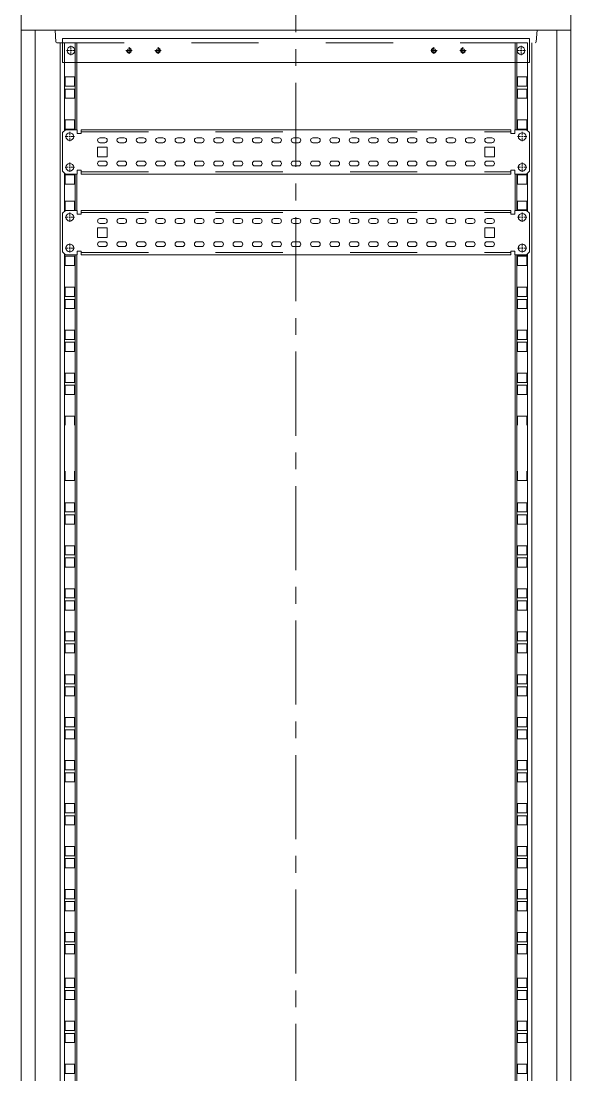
# Model space of a CAD drawing. Extents: x 48642 to 53239, y 28011 to 31798.
# Drawn here: x 52575 to 53230, y 29267 to 30521 of the extents above; entities that cross this region are included whole.
import ezdxf

# ---------------------------------------------------------------- set-up
doc = ezdxf.new("R2010")
doc.units = 0
doc.header["$LTSCALE"] = 80
for name, pattern in [('A-CENTR01', [2, 1.25, -0.25, 0.25, -0.25]), ('CENTER', [2, 1.25, -0.25, 0.25, -0.25]), ('HIDDEN', [2, 1, -1])]:
    doc.linetypes.add(name, pattern=pattern)
doc.layers.add('TN-CNTL', color=1, linetype='A-CENTR01')
doc.layers.add('TN-STEL', color=3, linetype='CONTINUOUS')

msp = doc.modelspace()

# ---------------------------------------------------------------- linework, layer by layer
at = {"layer": 'TN-CNTL', "linetype": 'CENTER', "lineweight": 13}
for p, q in [((52902.5, 28268.1), (52902.5, 30578.1)), ((52632.9, 30486.4), (52629.3, 30486.4)), ((52635.7, 30486.4), (52633.9, 30486.4)), ((52634.8, 30488.2), (52634.8, 30491.9)), ((52634.8, 30485.4), (52634.8, 30487.3)), ((52634.8, 30484.5), (52634.8, 30480.8)), ((52636.6, 30486.4), (52640.3, 30486.4)), ((52700.1, 30486.4), (52707.7, 30486.4)), ((52703.9, 30490.2), (52703.9, 30482.5)), ((52734.6, 30486.4), (52742.3, 30486.4)), ((52738.4, 30490.2), (52738.4, 30482.5)), ((53070.5, 30486.4), (53062.8, 30486.4)), ((53066.6, 30490.2), (53066.6, 30482.5)), ((53105, 30486.4), (53097.4, 30486.4)), ((53101.2, 30490.2), (53101.2, 30482.5)), ((53168.5, 30486.4), (53164.8, 30486.4)), ((53169.4, 30486.4), (53171.2, 30486.4)), ((53170.3, 30488.2), (53170.3, 30491.9)), ((53170.3, 30485.4), (53170.3, 30487.3)), ((53170.3, 30484.5), (53170.3, 30480.8)), ((53172.1, 30486.4), (53175.8, 30486.4)), ((52631.6, 30384), (52627.9, 30384)), ((52634.3, 30384), (52632.5, 30384)), ((52633.4, 30385.9), (52633.4, 30389.6)), ((52633.4, 30383.1), (52633.4, 30385)), ((52635.2, 30384), (52638.9, 30384)), ((53169.8, 30384), (53166.1, 30384)), ((53170.8, 30384), (53172.6, 30384)), ((53171.7, 30385.9), (53171.7, 30389.6)), ((53171.7, 30383.1), (53171.7, 30385)), ((53173.5, 30384), (53177.2, 30384)), ((52633.4, 30382.2), (52633.4, 30378.5)), ((53171.7, 30382.2), (53171.7, 30378.5)), ((52631.6, 30347.5), (52627.9, 30347.5)), ((52634.3, 30347.5), (52632.5, 30347.5)), ((52633.4, 30349.3), (52633.4, 30353)), ((52633.4, 30346.5), (52633.4, 30348.4)), ((52635.2, 30347.5), (52638.9, 30347.5)), ((53169.8, 30347.5), (53166.1, 30347.5)), ((53170.8, 30347.5), (53172.6, 30347.5)), ((53171.7, 30349.3), (53171.7, 30353)), ((53171.7, 30346.5), (53171.7, 30348.4)), ((53173.5, 30347.5), (53177.2, 30347.5)), ((52633.4, 30345.6), (52633.4, 30341.9)), ((53171.7, 30345.6), (53171.7, 30341.9)), ((52631.6, 30288), (52627.9, 30288)), ((52634.3, 30288), (52632.5, 30288)), ((52633.4, 30289.8), (52633.4, 30293.5)), ((52633.4, 30287.1), (52633.4, 30288.9)), ((52633.4, 30286.1), (52633.4, 30282.4)), ((52635.2, 30288), (52638.9, 30288)), ((53169.8, 30288), (53166.1, 30288)), ((53170.8, 30288), (53172.6, 30288)), ((53171.7, 30289.8), (53171.7, 30293.5)), ((53171.7, 30287.1), (53171.7, 30288.9)), ((53171.7, 30286.1), (53171.7, 30282.4)), ((53173.5, 30288), (53177.2, 30288)), ((52631.6, 30251.4), (52627.9, 30251.4)), ((52634.3, 30251.4), (52632.5, 30251.4)), ((52633.4, 30253.3), (52633.4, 30256.9)), ((52633.4, 30250.5), (52633.4, 30252.3)), ((52633.4, 30249.6), (52633.4, 30245.9)), ((52635.2, 30251.4), (52638.9, 30251.4)), ((53169.8, 30251.4), (53166.1, 30251.4)), ((53170.8, 30251.4), (53172.6, 30251.4)), ((53171.7, 30253.3), (53171.7, 30256.9)), ((53171.7, 30250.5), (53171.7, 30252.3)), ((53171.7, 30249.6), (53171.7, 30245.9)), ((53173.5, 30251.4), (53177.2, 30251.4))]:
    msp.add_line(p, q, dxfattribs=at)
at = {"layer": 'TN-STEL', "lineweight": 13}
for p, q in [((52575.5, 30551.9), (52575.5, 30510.5)), ((53229.6, 30551.9), (53229.6, 30510.5)), ((52575.4, 30510.5), (52575.4, 28330.8)), ((52641.6, 30510.5), (52575.4, 30510.5)), ((52641.6, 30510.5), (52575.4, 30510.5)), ((52575.5, 30510.5), (53227.9, 30510.5)), ((52592.2, 30510.5), (52592.2, 28330.8)), ((52616.9, 30496.6), (52615.8, 30510.5)), ((53163.5, 30510.5), (53229.7, 30510.5)), ((53163.5, 30510.5), (53229.7, 30510.5)), ((53188.2, 30496.6), (53189.3, 30510.5)), ((53212.8, 30510.5), (53212.8, 28330.8)), ((53229.7, 30510.5), (53229.7, 28330.8)), ((52624.7, 30500.8), (53180.4, 30500.8)), ((52624.7, 30500.8), (52624.7, 30472)), ((53180.4, 30500.8), (53180.4, 30472)), ((52622, 30495.5), (52622, 28345.7)), ((53183.1, 30495.5), (53183.1, 28345.7)), ((52624.7, 30472), (53180.4, 30472)), ((52627.1, 30472), (52627.1, 30391.1)), ((52639.7, 30472), (52639.7, 30392.2)), ((52641.6, 30472), (52641.6, 30392.2)), ((53163.5, 30472), (53163.5, 30392.2)), ((53165.3, 30472), (53165.3, 30392.2)), ((53178, 30472), (53178, 30391.1)), ((52638.9, 30455), (52627.9, 30455)), ((52627.9, 30455), (52627.9, 30444.1)), ((52638.9, 30455), (52638.9, 30444.1)), ((53166.2, 30455), (53177.1, 30455)), ((53166.2, 30455), (53166.2, 30444.1)), ((53177.1, 30455), (53177.1, 30444.1)), ((52638.9, 30444.1), (52627.9, 30444.1)), ((52638.9, 30444.1), (52627.9, 30444.1)), ((52627.9, 30440.6), (52627.9, 30429.7)), ((52638.9, 30440.6), (52627.9, 30440.6)), ((52638.9, 30440.6), (52638.9, 30429.7)), ((53166.2, 30444.1), (53177.1, 30444.1)), ((53166.2, 30444.1), (53177.1, 30444.1)), ((53166.2, 30440.6), (53166.2, 30429.7)), ((53166.2, 30440.6), (53177.1, 30440.6)), ((53177.1, 30440.6), (53177.1, 30429.7)), ((52638.9, 30429.7), (52627.9, 30429.7)), ((52638.9, 30429.7), (52627.9, 30429.7)), ((53166.2, 30429.7), (53177.1, 30429.7)), ((53166.2, 30429.7), (53177.1, 30429.7)), ((52638.9, 30403.9), (52627.9, 30403.9)), ((52627.9, 30403.9), (52627.9, 30393)), ((52638.9, 30403.9), (52638.9, 30393)), ((53166.2, 30403.9), (53177.1, 30403.9)), ((53166.2, 30403.9), (53166.2, 30393)), ((53177.1, 30403.9), (53177.1, 30393)), ((52628.2, 30392.2), (52624.8, 30388.8)), ((52624.8, 30342.7), (52624.8, 30388.8)), ((52638.9, 30393), (52627.9, 30393)), ((52638.9, 30393), (52627.9, 30393)), ((52628.2, 30392.2), (52642.3, 30392.2)), ((52642.3, 30387.6), (52646.9, 30387.6)), ((52646.9, 30392.2), (53158.2, 30392.2)), ((53162.8, 30387.6), (53158.2, 30387.6)), ((53176.9, 30392.2), (53162.8, 30392.2)), ((53166.2, 30393), (53177.1, 30393)), ((53166.2, 30393), (53177.1, 30393)), ((53176.9, 30392.2), (53180.3, 30388.8)), ((53180.3, 30342.7), (53180.3, 30388.8)), ((52666.5, 30371.5), (52666.5, 30360)), ((52678, 30371.5), (52666.5, 30371.5)), ((52669.3, 30382.4), (52675.1, 30382.4)), ((52669.3, 30376.7), (52675.1, 30376.7)), ((52678, 30371.5), (52678, 30360)), ((52698.1, 30382.4), (52692.4, 30382.4)), ((52698.1, 30376.7), (52692.4, 30376.7)), ((52721.2, 30382.4), (52715.4, 30382.4)), ((52721.2, 30376.7), (52715.4, 30376.7)), ((52744.2, 30382.4), (52738.4, 30382.4)), ((52744.2, 30376.7), (52738.4, 30376.7)), ((52767.2, 30382.4), (52761.5, 30382.4)), ((52767.2, 30376.7), (52761.5, 30376.7)), ((52790.3, 30382.4), (52784.5, 30382.4)), ((52790.3, 30376.7), (52784.5, 30376.7)), ((52813.3, 30382.4), (52807.5, 30382.4)), ((52813.3, 30376.7), (52807.5, 30376.7)), ((52836.3, 30382.4), (52830.6, 30382.4)), ((52836.3, 30376.7), (52830.6, 30376.7)), ((52859.4, 30382.4), (52853.6, 30382.4)), ((52859.4, 30376.7), (52853.6, 30376.7)), ((52882.4, 30382.4), (52876.6, 30382.4)), ((52882.4, 30376.7), (52876.6, 30376.7)), ((52905.4, 30382.4), (52899.7, 30382.4)), ((52905.4, 30376.7), (52899.7, 30376.7)), ((52922.7, 30382.4), (52928.5, 30382.4)), ((52922.7, 30376.7), (52928.5, 30376.7)), ((52945.7, 30382.4), (52951.5, 30382.4)), ((52945.7, 30376.7), (52951.5, 30376.7)), ((52968.8, 30382.4), (52974.5, 30382.4)), ((52968.8, 30376.7), (52974.5, 30376.7)), ((52991.8, 30382.4), (52997.5, 30382.4)), ((52991.8, 30376.7), (52997.5, 30376.7)), ((53014.8, 30382.4), (53020.6, 30382.4)), ((53014.8, 30376.7), (53020.6, 30376.7)), ((53037.9, 30382.4), (53043.6, 30382.4)), ((53037.9, 30376.7), (53043.6, 30376.7)), ((53060.9, 30382.4), (53066.6, 30382.4)), ((53060.9, 30376.7), (53066.6, 30376.7)), ((53083.9, 30382.4), (53089.7, 30382.4)), ((53083.9, 30376.7), (53089.7, 30376.7)), ((53107, 30382.4), (53112.7, 30382.4)), ((53107, 30376.7), (53112.7, 30376.7)), ((53127.1, 30371.5), (53138.6, 30371.5)), ((53127.1, 30371.5), (53127.1, 30360)), ((53135.7, 30382.4), (53130, 30382.4)), ((53135.7, 30376.7), (53130, 30376.7)), ((53138.6, 30371.5), (53138.6, 30360)), ((52678, 30360), (52666.5, 30360)), ((53127.1, 30360), (53138.6, 30360)), ((52669.3, 30354.8), (52675.1, 30354.8)), ((52669.3, 30349), (52675.1, 30349)), ((52698.1, 30354.8), (52692.4, 30354.8)), ((52698.1, 30349), (52692.4, 30349)), ((52721.2, 30354.8), (52715.4, 30354.8)), ((52721.2, 30349), (52715.4, 30349)), ((52744.2, 30354.8), (52738.4, 30354.8)), ((52744.2, 30349), (52738.4, 30349)), ((52767.2, 30354.8), (52761.5, 30354.8)), ((52767.2, 30349), (52761.5, 30349)), ((52790.3, 30354.8), (52784.5, 30354.8)), ((52790.3, 30349), (52784.5, 30349)), ((52813.3, 30354.8), (52807.5, 30354.8)), ((52813.3, 30349), (52807.5, 30349)), ((52836.3, 30354.8), (52830.6, 30354.8)), ((52836.3, 30349), (52830.6, 30349)), ((52859.4, 30354.8), (52853.6, 30354.8)), ((52859.4, 30349), (52853.6, 30349)), ((52882.4, 30354.8), (52876.6, 30354.8)), ((52882.4, 30349), (52876.6, 30349)), ((52905.4, 30354.8), (52899.7, 30354.8)), ((52905.4, 30349), (52899.7, 30349)), ((52922.7, 30354.8), (52928.5, 30354.8)), ((52922.7, 30349), (52928.5, 30349)), ((52945.7, 30354.8), (52951.5, 30354.8)), ((52945.7, 30349), (52951.5, 30349)), ((52968.8, 30354.8), (52974.5, 30354.8)), ((52968.8, 30349), (52974.5, 30349)), ((52991.8, 30354.8), (52997.5, 30354.8)), ((52991.8, 30349), (52997.5, 30349)), ((53014.8, 30354.8), (53020.6, 30354.8)), ((53014.8, 30349), (53020.6, 30349)), ((53037.9, 30354.8), (53043.6, 30354.8)), ((53037.9, 30349), (53043.6, 30349)), ((53060.9, 30354.8), (53066.6, 30354.8)), ((53060.9, 30349), (53066.6, 30349)), ((53083.9, 30354.8), (53089.7, 30354.8)), ((53083.9, 30349), (53089.7, 30349)), ((53107, 30354.8), (53112.7, 30354.8)), ((53107, 30349), (53112.7, 30349)), ((53135.7, 30354.8), (53130, 30354.8)), ((53135.7, 30349), (53130, 30349)), ((52624.8, 30342.7), (52628.2, 30339.3)), ((52627.1, 30340.4), (52627.1, 30295)), ((52627.9, 30338.4), (52627.9, 30327.4)), ((52638.9, 30338.4), (52627.9, 30338.4)), ((52628.2, 30339.3), (52642.3, 30339.3)), ((52638.9, 30338.4), (52638.9, 30327.4)), ((52639.7, 30339.3), (52639.7, 30296.2)), ((52641.6, 30339.3), (52641.6, 30296.2)), ((52642.3, 30343.9), (52646.9, 30343.9)), ((52646.9, 30339.3), (53158.2, 30339.3)), ((53162.8, 30343.9), (53158.2, 30343.9)), ((53176.9, 30339.3), (53162.8, 30339.3)), ((53163.5, 30339.3), (53163.5, 30296.2)), ((53165.3, 30339.3), (53165.3, 30296.2)), ((53166.2, 30338.4), (53166.2, 30327.4)), ((53166.2, 30338.4), (53177.1, 30338.4)), ((53180.3, 30342.7), (53176.9, 30339.3)), ((53177.1, 30338.4), (53177.1, 30327.4)), ((53178, 30340.4), (53178, 30295)), ((52638.9, 30327.4), (52627.9, 30327.4)), ((52638.9, 30327.4), (52627.9, 30327.4)), ((53166.2, 30327.4), (53177.1, 30327.4)), ((53166.2, 30327.4), (53177.1, 30327.4)), ((52628.2, 30296.2), (52624.8, 30292.7)), ((52638.9, 30307), (52627.9, 30307)), ((52627.9, 30307), (52627.9, 30296.1)), ((52628.2, 30296.2), (52642.3, 30296.2)), ((52638.9, 30307), (52638.9, 30296.1)), ((52646.9, 30296.2), (53158.2, 30296.2)), ((53176.9, 30296.2), (53162.8, 30296.2)), ((53166.2, 30307), (53177.1, 30307)), ((53166.2, 30307), (53166.2, 30296.1)), ((53166.2, 30296.9), (53177.1, 30296.9)), ((53166.2, 30296.9), (53177.1, 30296.9)), ((53176.9, 30296.2), (53180.3, 30292.7)), ((53177.1, 30307), (53177.1, 30296.1)), ((52624.8, 30246.7), (52624.8, 30292.7)), ((52638.9, 30296.1), (52627.9, 30296.1)), ((52638.9, 30296.1), (52627.9, 30296.1)), ((52642.3, 30291.6), (52646.9, 30291.6)), ((52669.3, 30286.4), (52675.1, 30286.4)), ((52698.1, 30286.4), (52692.4, 30286.4)), ((52721.2, 30286.4), (52715.4, 30286.4)), ((52744.2, 30286.4), (52738.4, 30286.4)), ((52767.2, 30286.4), (52761.5, 30286.4)), ((52790.3, 30286.4), (52784.5, 30286.4)), ((52813.3, 30286.4), (52807.5, 30286.4)), ((52836.3, 30286.4), (52830.6, 30286.4)), ((52859.4, 30286.4), (52853.6, 30286.4)), ((52882.4, 30286.4), (52876.6, 30286.4)), ((52905.4, 30286.4), (52899.7, 30286.4)), ((52922.7, 30286.4), (52928.5, 30286.4)), ((52945.7, 30286.4), (52951.5, 30286.4)), ((52968.8, 30286.4), (52974.5, 30286.4)), ((52991.8, 30286.4), (52997.5, 30286.4)), ((53014.8, 30286.4), (53020.6, 30286.4)), ((53037.9, 30286.4), (53043.6, 30286.4)), ((53060.9, 30286.4), (53066.6, 30286.4)), ((53083.9, 30286.4), (53089.7, 30286.4)), ((53107, 30286.4), (53112.7, 30286.4)), ((53135.7, 30286.4), (53130, 30286.4)), ((53162.8, 30291.6), (53158.2, 30291.6)), ((53166.2, 30296.1), (53177.1, 30296.1)), ((53166.2, 30296.1), (53177.1, 30296.1)), ((53180.3, 30246.7), (53180.3, 30292.7)), ((52666.5, 30275.5), (52666.5, 30263.9)), ((52678, 30275.5), (52666.5, 30275.5)), ((52669.3, 30280.6), (52675.1, 30280.6)), ((52678, 30275.5), (52678, 30263.9)), ((52698.1, 30280.6), (52692.4, 30280.6)), ((52721.2, 30280.6), (52715.4, 30280.6)), ((52744.2, 30280.6), (52738.4, 30280.6)), ((52767.2, 30280.6), (52761.5, 30280.6)), ((52790.3, 30280.6), (52784.5, 30280.6)), ((52813.3, 30280.6), (52807.5, 30280.6)), ((52836.3, 30280.6), (52830.6, 30280.6)), ((52859.4, 30280.6), (52853.6, 30280.6)), ((52882.4, 30280.6), (52876.6, 30280.6)), ((52905.4, 30280.6), (52899.7, 30280.6)), ((52922.7, 30280.6), (52928.5, 30280.6)), ((52945.7, 30280.6), (52951.5, 30280.6)), ((52968.8, 30280.6), (52974.5, 30280.6)), ((52991.8, 30280.6), (52997.5, 30280.6)), ((53014.8, 30280.6), (53020.6, 30280.6)), ((53037.9, 30280.6), (53043.6, 30280.6)), ((53060.9, 30280.6), (53066.6, 30280.6)), ((53083.9, 30280.6), (53089.7, 30280.6)), ((53107, 30280.6), (53112.7, 30280.6)), ((53127.1, 30275.5), (53138.6, 30275.5)), ((53127.1, 30275.5), (53127.1, 30263.9)), ((53135.7, 30280.6), (53130, 30280.6)), ((53138.6, 30275.5), (53138.6, 30263.9)), ((52678, 30263.9), (52666.5, 30263.9)), ((52669.3, 30258.8), (52675.1, 30258.8)), ((52698.1, 30258.8), (52692.4, 30258.8)), ((52721.2, 30258.8), (52715.4, 30258.8)), ((52744.2, 30258.8), (52738.4, 30258.8)), ((52767.2, 30258.8), (52761.5, 30258.8)), ((52790.3, 30258.8), (52784.5, 30258.8)), ((52813.3, 30258.8), (52807.5, 30258.8)), ((52836.3, 30258.8), (52830.6, 30258.8)), ((52859.4, 30258.8), (52853.6, 30258.8)), ((52882.4, 30258.8), (52876.6, 30258.8)), ((52905.4, 30258.8), (52899.7, 30258.8)), ((52922.7, 30258.8), (52928.5, 30258.8)), ((52945.7, 30258.8), (52951.5, 30258.8)), ((52968.8, 30258.8), (52974.5, 30258.8)), ((52991.8, 30258.8), (52997.5, 30258.8)), ((53014.8, 30258.8), (53020.6, 30258.8)), ((53037.9, 30258.8), (53043.6, 30258.8)), ((53060.9, 30258.8), (53066.6, 30258.8)), ((53083.9, 30258.8), (53089.7, 30258.8)), ((53107, 30258.8), (53112.7, 30258.8)), ((53127.1, 30263.9), (53138.6, 30263.9)), ((53135.7, 30258.8), (53130, 30258.8)), ((52624.8, 30246.7), (52628.2, 30243.2)), ((52642.3, 30247.8), (52646.9, 30247.8)), ((52669.3, 30253), (52675.1, 30253)), ((52698.1, 30253), (52692.4, 30253)), ((52721.2, 30253), (52715.4, 30253)), ((52744.2, 30253), (52738.4, 30253)), ((52767.2, 30253), (52761.5, 30253)), ((52790.3, 30253), (52784.5, 30253)), ((52813.3, 30253), (52807.5, 30253)), ((52836.3, 30253), (52830.6, 30253)), ((52859.4, 30253), (52853.6, 30253)), ((52882.4, 30253), (52876.6, 30253)), ((52905.4, 30253), (52899.7, 30253)), ((52922.7, 30253), (52928.5, 30253)), ((52945.7, 30253), (52951.5, 30253)), ((52968.8, 30253), (52974.5, 30253)), ((52991.8, 30253), (52997.5, 30253)), ((53014.8, 30253), (53020.6, 30253)), ((53037.9, 30253), (53043.6, 30253)), ((53060.9, 30253), (53066.6, 30253)), ((53083.9, 30253), (53089.7, 30253)), ((53107, 30253), (53112.7, 30253)), ((53135.7, 30253), (53130, 30253)), ((53162.8, 30247.8), (53158.2, 30247.8)), ((53180.3, 30246.7), (53176.9, 30243.2)), ((52627.1, 30244.4), (52627.1, 29521.5)), ((52627.9, 30241.5), (52627.9, 30230.5)), ((52638.9, 30241.5), (52627.9, 30241.5)), ((52628.2, 30243.2), (52642.3, 30243.2)), ((52638.9, 30241.5), (52638.9, 30230.5)), ((52639.7, 30243.2), (52639.7, 29522.7)), ((52641.6, 30243.2), (52641.6, 29522.7)), ((52646.9, 30243.2), (53158.2, 30243.2)), ((53176.9, 30243.2), (53162.8, 30243.2)), ((53163.5, 30243.2), (53163.5, 29522.7)), ((53165.3, 30243.2), (53165.3, 29522.7)), ((53166.2, 30242.3), (53177.1, 30242.3)), ((53166.2, 30241.5), (53166.2, 30230.5)), ((53166.2, 30241.5), (53177.1, 30241.5)), ((53177.1, 30241.5), (53177.1, 30230.5)), ((53178, 30244.4), (53178, 29521.5)), ((52638.9, 30230.5), (52627.9, 30230.5)), ((52638.9, 30230.5), (52627.9, 30230.5)), ((53166.2, 30230.5), (53177.1, 30230.5)), ((53166.2, 30230.5), (53177.1, 30230.5)), ((52638.9, 30204.7), (52627.9, 30204.7)), ((52627.9, 30204.7), (52627.9, 30193.8)), ((52638.9, 30204.7), (52638.9, 30193.8)), ((53166.2, 30204.7), (53177.1, 30204.7)), ((53166.2, 30204.7), (53166.2, 30193.8)), ((53177.1, 30204.7), (53177.1, 30193.8)), ((52638.9, 30193.8), (52627.9, 30193.8)), ((52638.9, 30193.8), (52627.9, 30193.8)), ((52638.9, 30190.3), (52627.9, 30190.3)), ((52627.9, 30190.3), (52627.9, 30179.4)), ((52638.9, 30190.3), (52638.9, 30179.4)), ((53166.2, 30193.8), (53177.1, 30193.8)), ((53166.2, 30193.8), (53177.1, 30193.8)), ((53166.2, 30190.3), (53177.1, 30190.3)), ((53166.2, 30190.3), (53166.2, 30179.4)), ((53177.1, 30190.3), (53177.1, 30179.4)), ((52638.9, 30179.4), (52627.9, 30179.4)), ((52638.9, 30179.4), (52627.9, 30179.4)), ((53166.2, 30179.4), (53177.1, 30179.4)), ((53166.2, 30179.4), (53177.1, 30179.4)), ((52627.9, 30153.6), (52627.9, 30142.7)), ((52638.9, 30153.6), (52627.9, 30153.6)), ((52638.9, 30153.6), (52638.9, 30142.7)), ((53166.2, 30153.6), (53166.2, 30142.7)), ((53166.2, 30153.6), (53177.1, 30153.6)), ((53177.1, 30153.6), (53177.1, 30142.7)), ((52638.9, 30142.7), (52627.9, 30142.7)), ((52638.9, 30142.7), (52627.9, 30142.7)), ((52638.9, 30139.2), (52627.9, 30139.2)), ((52627.9, 30139.2), (52627.9, 30128.3)), ((52638.9, 30139.2), (52638.9, 30128.3)), ((53166.2, 30142.7), (53177.1, 30142.7)), ((53166.2, 30142.7), (53177.1, 30142.7)), ((53166.2, 30139.2), (53177.1, 30139.2)), ((53166.2, 30139.2), (53166.2, 30128.3)), ((53177.1, 30139.2), (53177.1, 30128.3)), ((52638.9, 30128.3), (52627.9, 30128.3)), ((52638.9, 30128.3), (52627.9, 30128.3)), ((53166.2, 30128.3), (53177.1, 30128.3)), ((53166.2, 30128.3), (53177.1, 30128.3)), ((52638.9, 30102.5), (52627.9, 30102.5)), ((52627.9, 30102.5), (52627.9, 30091.5)), ((52638.9, 30102.5), (52638.9, 30091.5)), ((53166.2, 30102.5), (53177.1, 30102.5)), ((53166.2, 30102.5), (53166.2, 30091.5)), ((53177.1, 30102.5), (53177.1, 30091.5)), ((52638.9, 30091.5), (52627.9, 30091.5)), ((52638.9, 30091.5), (52627.9, 30091.5)), ((52638.9, 30088.1), (52627.9, 30088.1)), ((52627.9, 30088.1), (52627.9, 30077.1)), ((52638.9, 30088.1), (52638.9, 30077.1)), ((53166.2, 30091.5), (53177.1, 30091.5)), ((53166.2, 30091.5), (53177.1, 30091.5)), ((53166.2, 30088.1), (53177.1, 30088.1)), ((53166.2, 30088.1), (53166.2, 30077.1)), ((53177.1, 30088.1), (53177.1, 30077.1)), ((52638.9, 30077.1), (52627.9, 30077.1)), ((52638.9, 30077.1), (52627.9, 30077.1)), ((53166.2, 30077.1), (53177.1, 30077.1)), ((53166.2, 30077.1), (53177.1, 30077.1)), ((52627.9, 30051.3), (52627.9, 30040.4)), ((52638.9, 30051.3), (52627.9, 30051.3)), ((52638.9, 30051.3), (52638.9, 30040.4)), ((53166.2, 30051.3), (53166.2, 30040.4)), ((53166.2, 30051.3), (53177.1, 30051.3)), ((53177.1, 30051.3), (53177.1, 30040.4)), ((52627.9, 29985.8), (52627.9, 29974.9)), ((52638.9, 29985.8), (52638.9, 29974.9)), ((53166.2, 29985.8), (53166.2, 29974.9)), ((53177.1, 29985.8), (53177.1, 29974.9)), ((52638.9, 29974.9), (52627.9, 29974.9)), ((52638.9, 29974.9), (52627.9, 29974.9)), ((53166.2, 29974.9), (53177.1, 29974.9)), ((53166.2, 29974.9), (53177.1, 29974.9)), ((52638.9, 29948.2), (52627.9, 29948.2)), ((52627.9, 29948.2), (52627.9, 29937.3)), ((52638.9, 29948.2), (52638.9, 29937.3)), ((53166.2, 29948.2), (53177.1, 29948.2)), ((53166.2, 29948.2), (53166.2, 29937.3)), ((53177.1, 29948.2), (53177.1, 29937.3)), ((52638.9, 29937.3), (52627.9, 29937.3)), ((52638.9, 29937.3), (52627.9, 29937.3)), ((52638.9, 29933.8), (52627.9, 29933.8)), ((52627.9, 29933.8), (52627.9, 29922.9)), ((52638.9, 29933.8), (52638.9, 29922.9)), ((53166.2, 29937.3), (53177.1, 29937.3)), ((53166.2, 29937.3), (53177.1, 29937.3)), ((53166.2, 29933.8), (53177.1, 29933.8)), ((53166.2, 29933.8), (53166.2, 29922.9)), ((53177.1, 29933.8), (53177.1, 29922.9)), ((52638.9, 29922.9), (52627.9, 29922.9)), ((52638.9, 29922.9), (52627.9, 29922.9)), ((53166.2, 29922.9), (53177.1, 29922.9)), ((53166.2, 29922.9), (53177.1, 29922.9)), ((52638.9, 29897.1), (52627.9, 29897.1)), ((52627.9, 29897.1), (52627.9, 29886.2)), ((52638.9, 29897.1), (52638.9, 29886.2)), ((53166.2, 29897.1), (53177.1, 29897.1)), ((53166.2, 29897.1), (53166.2, 29886.2)), ((53177.1, 29897.1), (53177.1, 29886.2)), ((52638.9, 29886.2), (52627.9, 29886.2)), ((52638.9, 29886.2), (52627.9, 29886.2)), ((52638.9, 29882.7), (52627.9, 29882.7)), ((52627.9, 29882.7), (52627.9, 29871.8)), ((52638.9, 29882.7), (52638.9, 29871.8)), ((53166.2, 29886.2), (53177.1, 29886.2)), ((53166.2, 29886.2), (53177.1, 29886.2)), ((53166.2, 29882.7), (53177.1, 29882.7)), ((53166.2, 29882.7), (53166.2, 29871.8)), ((53177.1, 29882.7), (53177.1, 29871.8)), ((52638.9, 29871.8), (52627.9, 29871.8)), ((52638.9, 29871.8), (52627.9, 29871.8)), ((53166.2, 29871.8), (53177.1, 29871.8)), ((53166.2, 29871.8), (53177.1, 29871.8)), ((52638.9, 29846), (52627.9, 29846)), ((52627.9, 29846), (52627.9, 29835)), ((52638.9, 29846), (52638.9, 29835)), ((53166.2, 29846), (53177.1, 29846)), ((53166.2, 29846), (53166.2, 29835)), ((53177.1, 29846), (53177.1, 29835)), ((52638.9, 29835), (52627.9, 29835)), ((52638.9, 29835), (52627.9, 29835)), ((53166.2, 29835), (53177.1, 29835)), ((53166.2, 29835), (53177.1, 29835)), ((52638.9, 29831.6), (52627.9, 29831.6)), ((52627.9, 29831.6), (52627.9, 29820.6)), ((52638.9, 29820.6), (52627.9, 29820.6)), ((52638.9, 29820.6), (52627.9, 29820.6)), ((52638.9, 29831.6), (52638.9, 29820.6)), ((53166.2, 29831.6), (53177.1, 29831.6)), ((53166.2, 29831.6), (53166.2, 29820.6)), ((53166.2, 29820.6), (53177.1, 29820.6)), ((53166.2, 29820.6), (53177.1, 29820.6)), ((53177.1, 29831.6), (53177.1, 29820.6)), ((52638.9, 29794.8), (52627.9, 29794.8)), ((52627.9, 29794.8), (52627.9, 29783.9)), ((52638.9, 29794.8), (52638.9, 29783.9)), ((53166.2, 29794.8), (53177.1, 29794.8)), ((53166.2, 29794.8), (53166.2, 29783.9)), ((53177.1, 29794.8), (53177.1, 29783.9)), ((52638.9, 29783.9), (52627.9, 29783.9)), ((52638.9, 29783.9), (52627.9, 29783.9)), ((53166.2, 29783.9), (53177.1, 29783.9)), ((53166.2, 29783.9), (53177.1, 29783.9)), ((52638.9, 29780.4), (52627.9, 29780.4)), ((52627.9, 29780.4), (52627.9, 29769.5)), ((52638.9, 29769.5), (52627.9, 29769.5)), ((52638.9, 29769.5), (52627.9, 29769.5)), ((52638.9, 29780.4), (52638.9, 29769.5)), ((53166.2, 29780.4), (53177.1, 29780.4)), ((53166.2, 29780.4), (53166.2, 29769.5)), ((53166.2, 29769.5), (53177.1, 29769.5)), ((53166.2, 29769.5), (53177.1, 29769.5)), ((53177.1, 29780.4), (53177.1, 29769.5)), ((52638.9, 29743.7), (52627.9, 29743.7)), ((52627.9, 29743.7), (52627.9, 29732.8)), ((52638.9, 29732.8), (52627.9, 29732.8)), ((52638.9, 29732.8), (52627.9, 29732.8)), ((52638.9, 29743.7), (52638.9, 29732.8)), ((53166.2, 29743.7), (53177.1, 29743.7)), ((53166.2, 29743.7), (53166.2, 29732.8)), ((53166.2, 29732.8), (53177.1, 29732.8)), ((53166.2, 29732.8), (53177.1, 29732.8)), ((53177.1, 29743.7), (53177.1, 29732.8)), ((52638.9, 29729.3), (52627.9, 29729.3)), ((52627.9, 29729.3), (52627.9, 29718.4)), ((52638.9, 29729.3), (52638.9, 29718.4)), ((53166.2, 29729.3), (53177.1, 29729.3)), ((53166.2, 29729.3), (53166.2, 29718.4)), ((53177.1, 29729.3), (53177.1, 29718.4)), ((52638.9, 29718.4), (52627.9, 29718.4)), ((52638.9, 29718.4), (52627.9, 29718.4)), ((53166.2, 29718.4), (53177.1, 29718.4)), ((53166.2, 29718.4), (53177.1, 29718.4)), ((52638.9, 29692.6), (52627.9, 29692.6)), ((52627.9, 29692.6), (52627.9, 29681.6)), ((52638.9, 29681.6), (52627.9, 29681.6)), ((52638.9, 29681.6), (52627.9, 29681.6)), ((52638.9, 29692.6), (52638.9, 29681.6)), ((53166.2, 29692.6), (53177.1, 29692.6)), ((53166.2, 29692.6), (53166.2, 29681.6)), ((53166.2, 29681.6), (53177.1, 29681.6)), ((53166.2, 29681.6), (53177.1, 29681.6)), ((53177.1, 29692.6), (53177.1, 29681.6)), ((52638.9, 29678.2), (52627.9, 29678.2)), ((52627.9, 29678.2), (52627.9, 29667.2)), ((52638.9, 29678.2), (52638.9, 29667.2)), ((53166.2, 29678.2), (53177.1, 29678.2)), ((53166.2, 29678.2), (53166.2, 29667.2)), ((53177.1, 29678.2), (53177.1, 29667.2)), ((52638.9, 29667.2), (52627.9, 29667.2)), ((52638.9, 29667.2), (52627.9, 29667.2)), ((53166.2, 29667.2), (53177.1, 29667.2)), ((53166.2, 29667.2), (53177.1, 29667.2)), ((52638.9, 29641.4), (52627.9, 29641.4)), ((52627.9, 29641.4), (52627.9, 29630.5)), ((52638.9, 29641.4), (52638.9, 29630.5)), ((53166.2, 29641.4), (53177.1, 29641.4)), ((53166.2, 29641.4), (53166.2, 29630.5)), ((53177.1, 29641.4), (53177.1, 29630.5)), ((52638.9, 29630.5), (52627.9, 29630.5)), ((52638.9, 29630.5), (52627.9, 29630.5)), ((52638.9, 29627.1), (52627.9, 29627.1)), ((52627.9, 29627.1), (52627.9, 29616.1)), ((52638.9, 29627.1), (52638.9, 29616.1)), ((53166.2, 29630.5), (53177.1, 29630.5)), ((53166.2, 29630.5), (53177.1, 29630.5)), ((53166.2, 29627.1), (53177.1, 29627.1)), ((53166.2, 29627.1), (53166.2, 29616.1)), ((53177.1, 29627.1), (53177.1, 29616.1)), ((52638.9, 29616.1), (52627.9, 29616.1)), ((52638.9, 29616.1), (52627.9, 29616.1)), ((53166.2, 29616.1), (53177.1, 29616.1)), ((53166.2, 29616.1), (53177.1, 29616.1)), ((52638.9, 29590.3), (52627.9, 29590.3)), ((52627.9, 29590.3), (52627.9, 29579.4)), ((52638.9, 29590.3), (52638.9, 29579.4)), ((53166.2, 29590.3), (53177.1, 29590.3)), ((53166.2, 29590.3), (53166.2, 29579.4)), ((53177.1, 29590.3), (53177.1, 29579.4)), ((52638.9, 29579.4), (52627.9, 29579.4)), ((52638.9, 29579.4), (52627.9, 29579.4)), ((52627.9, 29575.9), (52627.9, 29565)), ((52638.9, 29575.9), (52627.9, 29575.9)), ((52638.9, 29575.9), (52638.9, 29565)), ((53166.2, 29579.4), (53177.1, 29579.4)), ((53166.2, 29579.4), (53177.1, 29579.4)), ((53166.2, 29575.9), (53166.2, 29565)), ((53166.2, 29575.9), (53177.1, 29575.9)), ((53177.1, 29575.9), (53177.1, 29565)), ((52638.9, 29565), (52627.9, 29565)), ((52638.9, 29565), (52627.9, 29565)), ((53166.2, 29565), (53177.1, 29565)), ((53166.2, 29565), (53177.1, 29565)), ((52638.9, 29539.2), (52627.9, 29539.2)), ((52627.9, 29539.2), (52627.9, 29528.2)), ((52638.9, 29539.2), (52638.9, 29528.2)), ((53166.2, 29539.2), (53177.1, 29539.2)), ((53166.2, 29539.2), (53166.2, 29528.2)), ((53177.1, 29539.2), (53177.1, 29528.2)), ((52627.1, 29526.8), (52627.1, 29369.6)), ((52638.9, 29528.2), (52627.9, 29528.2)), ((52638.9, 29528.2), (52627.9, 29528.2)), ((52638.9, 29524.8), (52627.9, 29524.8)), ((52627.9, 29524.8), (52627.9, 29513.8)), ((52638.9, 29524.8), (52638.9, 29513.8)), ((52639.7, 29525.7), (52639.7, 29370.7)), ((52641.6, 29525.7), (52641.6, 29370.7)), ((53163.5, 29525.7), (53163.5, 29370.7)), ((53165.3, 29525.7), (53165.3, 29370.7)), ((53166.2, 29528.2), (53177.1, 29528.2)), ((53166.2, 29528.2), (53177.1, 29528.2)), ((53166.2, 29524.8), (53177.1, 29524.8)), ((53166.2, 29524.8), (53166.2, 29513.8)), ((53177.1, 29524.8), (53177.1, 29513.8)), ((53178, 29526.8), (53178, 29369.6)), ((52638.9, 29513.8), (52627.9, 29513.8)), ((52638.9, 29513.8), (52627.9, 29513.8)), ((53166.2, 29513.8), (53177.1, 29513.8)), ((53166.2, 29513.8), (53177.1, 29513.8)), ((52638.9, 29488), (52627.9, 29488)), ((52627.9, 29488), (52627.9, 29477.1)), ((52638.9, 29488), (52638.9, 29477.1)), ((53166.2, 29488), (53177.1, 29488)), ((53166.2, 29488), (53166.2, 29477.1)), ((53177.1, 29488), (53177.1, 29477.1)), ((52638.9, 29477.1), (52627.9, 29477.1)), ((52638.9, 29477.1), (52627.9, 29477.1)), ((52638.9, 29473.7), (52627.9, 29473.7)), ((52627.9, 29473.7), (52627.9, 29462.7)), ((52638.9, 29473.7), (52638.9, 29462.7)), ((53166.2, 29477.1), (53177.1, 29477.1)), ((53166.2, 29477.1), (53177.1, 29477.1)), ((53166.2, 29473.7), (53177.1, 29473.7)), ((53166.2, 29473.7), (53166.2, 29462.7)), ((53177.1, 29473.7), (53177.1, 29462.7)), ((52638.9, 29462.7), (52627.9, 29462.7)), ((52638.9, 29462.7), (52627.9, 29462.7)), ((53166.2, 29462.7), (53177.1, 29462.7)), ((53166.2, 29462.7), (53177.1, 29462.7)), ((52638.9, 29436.9), (52627.9, 29436.9)), ((52627.9, 29436.9), (52627.9, 29426)), ((52638.9, 29436.9), (52638.9, 29426)), ((53166.2, 29436.9), (53177.1, 29436.9)), ((53166.2, 29436.9), (53166.2, 29426)), ((53177.1, 29436.9), (53177.1, 29426)), ((52638.9, 29426), (52627.9, 29426)), ((52638.9, 29426), (52627.9, 29426)), ((52638.9, 29422.5), (52627.9, 29422.5)), ((52627.9, 29422.5), (52627.9, 29411.6)), ((52638.9, 29422.5), (52638.9, 29411.6)), ((53166.2, 29426), (53177.1, 29426)), ((53166.2, 29426), (53177.1, 29426)), ((53166.2, 29422.5), (53177.1, 29422.5)), ((53166.2, 29422.5), (53166.2, 29411.6)), ((53177.1, 29422.5), (53177.1, 29411.6)), ((52638.9, 29411.6), (52627.9, 29411.6)), ((52638.9, 29411.6), (52627.9, 29411.6)), ((53166.2, 29411.6), (53177.1, 29411.6)), ((53166.2, 29411.6), (53177.1, 29411.6)), ((52627.9, 29382.4), (52627.9, 29371.4)), ((52627.9, 29382.4), (52627.9, 29371.4)), ((52638.9, 29382.4), (52627.9, 29382.4)), ((52638.9, 29382.4), (52627.9, 29382.4)), ((52638.9, 29382.4), (52638.9, 29371.4)), ((52638.9, 29382.4), (52638.9, 29371.4)), ((53166.2, 29382.4), (53166.2, 29371.4)), ((53166.2, 29382.4), (53166.2, 29371.4)), ((53166.2, 29382.4), (53177.1, 29382.4)), ((53166.2, 29382.4), (53177.1, 29382.4)), ((53177.1, 29382.4), (53177.1, 29371.4)), ((53177.1, 29382.4), (53177.1, 29371.4)), ((52627.1, 29369.6), (52627.1, 29318.9)), ((52638.9, 29371.4), (52627.9, 29371.4)), ((52638.9, 29371.4), (52627.9, 29371.4)), ((52638.9, 29371.4), (52627.9, 29371.4)), ((52638.9, 29371.4), (52627.9, 29371.4)), ((52639.7, 29317.7), (52639.7, 29370.7)), ((52641.6, 29370.7), (52641.6, 29317.7)), ((53163.5, 29317.7), (53163.5, 29370.7)), ((53165.3, 29370.7), (53165.3, 29317.7)), ((53166.2, 29371.4), (53177.1, 29371.4)), ((53166.2, 29371.4), (53177.1, 29371.4)), ((53166.2, 29371.4), (53177.1, 29371.4)), ((53166.2, 29371.4), (53177.1, 29371.4)), ((53178, 29318.9), (53178, 29369.6)), ((52638.9, 29368), (52627.9, 29368)), ((52638.9, 29368), (52627.9, 29368)), ((52627.9, 29368), (52627.9, 29357)), ((52627.9, 29368), (52627.9, 29357)), ((52638.9, 29357), (52627.9, 29357)), ((52638.9, 29357), (52627.9, 29357)), ((52638.9, 29357), (52627.9, 29357)), ((52638.9, 29357), (52627.9, 29357)), ((52638.9, 29368), (52638.9, 29357)), ((52638.9, 29368), (52638.9, 29357)), ((53166.2, 29368), (53177.1, 29368)), ((53166.2, 29368), (53166.2, 29357)), ((53166.2, 29357), (53177.1, 29357)), ((53166.2, 29357), (53177.1, 29357)), ((53177.1, 29368), (53177.1, 29357)), ((52638.9, 29331.3), (52627.9, 29331.3)), ((52627.9, 29331.3), (52627.9, 29320.3)), ((52638.9, 29331.3), (52638.9, 29320.3)), ((53166.2, 29331.3), (53177.1, 29331.3)), ((53166.2, 29331.3), (53177.1, 29331.3)), ((53166.2, 29331.3), (53166.2, 29320.3)), ((53166.2, 29331.3), (53166.2, 29320.3)), ((53177.1, 29331.3), (53177.1, 29320.3)), ((53177.1, 29331.3), (53177.1, 29320.3)), ((52627.1, 29318.9), (52627.1, 28962.2)), ((52638.9, 29320.3), (52627.9, 29320.3)), ((52638.9, 29320.3), (52627.9, 29320.3)), ((53166.2, 29320.3), (53177.1, 29320.3)), ((53166.2, 29320.3), (53177.1, 29320.3)), ((53166.2, 29320.3), (53177.1, 29320.3)), ((53166.2, 29320.3), (53177.1, 29320.3)), ((53178, 29318.9), (53178, 28962.2)), ((52638.9, 29316.9), (52627.9, 29316.9)), ((52638.9, 29316.9), (52627.9, 29316.9)), ((52627.9, 29316.9), (52627.9, 29305.9)), ((52627.9, 29316.9), (52627.9, 29305.9)), ((52638.9, 29305.9), (52627.9, 29305.9)), ((52638.9, 29305.9), (52627.9, 29305.9)), ((52638.9, 29305.9), (52627.9, 29305.9)), ((52638.9, 29305.9), (52627.9, 29305.9)), ((52638.9, 29316.9), (52638.9, 29305.9)), ((52638.9, 29316.9), (52638.9, 29305.9)), ((52639.7, 29317.7), (52639.7, 28963.4)), ((52641.6, 29317.7), (52641.6, 28963.4)), ((53163.5, 29317.7), (53163.5, 28963.4)), ((53165.3, 29317.7), (53165.3, 28963.4)), ((53166.2, 29316.9), (53177.1, 29316.9)), ((53166.2, 29316.9), (53177.1, 29316.9)), ((53166.2, 29316.9), (53166.2, 29305.9)), ((53166.2, 29316.9), (53166.2, 29305.9)), ((53166.2, 29305.9), (53177.1, 29305.9)), ((53166.2, 29305.9), (53177.1, 29305.9)), ((53166.2, 29305.9), (53177.1, 29305.9)), ((53166.2, 29305.9), (53177.1, 29305.9)), ((53177.1, 29316.9), (53177.1, 29305.9)), ((53177.1, 29316.9), (53177.1, 29305.9)), ((52638.9, 29280.1), (52627.9, 29280.1)), ((52627.9, 29280.1), (52627.9, 29269.2)), ((52638.9, 29269.2), (52627.9, 29269.2)), ((52638.9, 29269.2), (52627.9, 29269.2)), ((52638.9, 29280.1), (52638.9, 29269.2)), ((53166.2, 29280.1), (53177.1, 29280.1)), ((53166.2, 29280.1), (53166.2, 29269.2)), ((53166.2, 29269.2), (53177.1, 29269.2)), ((53166.2, 29269.2), (53177.1, 29269.2)), ((53177.1, 29280.1), (53177.1, 29269.2))]:
    msp.add_line(p, q, dxfattribs=at)
at = {"layer": 'TN-STEL', "linetype": 'HIDDEN', "lineweight": 13}
for p, q in [((52618, 30495.5), (53187.1, 30495.5)), ((52627.1, 30495.5), (52627.1, 30472)), ((52639.7, 30495.5), (52639.7, 30472)), ((52641.6, 30495.5), (52641.6, 30472)), ((53163.5, 30495.5), (53163.5, 30472)), ((53165.3, 30495.5), (53165.3, 30472)), ((53178, 30495.5), (53178, 30472)), ((52646.9, 30389.6), (53158.2, 30389.6)), ((52646.9, 30341.9), (53158.2, 30341.9)), ((52646.9, 30293.5), (53158.2, 30293.5)), ((52646.9, 30245.9), (53158.2, 30245.9))]:
    msp.add_line(p, q, dxfattribs=at)
at = {"layer": 'TN-STEL', "linetype": 'CENTER', "lineweight": 13}
for p, q in [((52642.3, 30392.2), (52642.3, 30387.6)), ((52646.9, 30392.2), (52646.9, 30387.6)), ((53158.2, 30392.2), (53158.2, 30387.6)), ((53162.8, 30392.2), (53162.8, 30387.6)), ((52642.3, 30339.3), (52642.3, 30343.9)), ((52646.9, 30339.3), (52646.9, 30343.9)), ((53158.2, 30339.3), (53158.2, 30343.9)), ((53162.8, 30339.3), (53162.8, 30343.9)), ((52642.3, 30296.2), (52642.3, 30291.6)), ((52646.9, 30296.2), (52646.9, 30291.6)), ((53158.2, 30296.2), (53158.2, 30291.6)), ((53162.8, 30296.2), (53162.8, 30291.6)), ((52642.3, 30243.2), (52642.3, 30247.8)), ((52646.9, 30243.2), (52646.9, 30247.8)), ((53158.2, 30243.2), (53158.2, 30247.8)), ((53162.8, 30243.2), (53162.8, 30247.8))]:
    msp.add_line(p, q, dxfattribs=at)
at = {"layer": 'TN-STEL', "lineweight": 13}
for centre, radius in [((52634.8, 30486.4), 4.61), ((52703.9, 30486.4), 2.15), ((52738.4, 30486.4), 2.15), ((53066.6, 30486.4), 2.15), ((53101.2, 30486.4), 2.15), ((53170.3, 30486.4), 4.61), ((52633.4, 30384), 4.61), ((53171.7, 30384), 4.61), ((52633.4, 30347.5), 4.61), ((53171.7, 30347.5), 4.61), ((52633.4, 30288), 4.61), ((53171.7, 30288), 4.61), ((52633.4, 30251.4), 4.61), ((53171.7, 30251.4), 4.61)]:
    msp.add_circle(centre, radius, dxfattribs=at)
for centre, radius, start, end in [((52618, 30496.7), 1.15, 184.3987, 270), ((52703.9, 30486.4), 2.88, 180, 90), ((52738.4, 30486.4), 2.88, 180, 90), ((53066.6, 30486.4), 2.88, 90, 0), ((53101.2, 30486.4), 2.88, 90, 0), ((53187.1, 30496.7), 1.15, 270, 355.6013), ((52669.3, 30379.6), 2.88, 90, 270), ((52675.1, 30379.6), 2.88, 270, 90), ((52692.4, 30379.6), 2.88, 90, 270), ((52698.1, 30379.6), 2.88, 270, 90), ((52715.4, 30379.6), 2.88, 90, 270), ((52721.2, 30379.6), 2.88, 270, 90), ((52738.4, 30379.6), 2.88, 90, 270), ((52744.2, 30379.6), 2.88, 270, 90), ((52761.5, 30379.6), 2.88, 90, 270), ((52767.2, 30379.6), 2.88, 270, 90), ((52784.5, 30379.6), 2.88, 90, 270), ((52790.3, 30379.6), 2.88, 270, 90), ((52807.5, 30379.6), 2.88, 90, 270), ((52813.3, 30379.6), 2.88, 270, 90), ((52830.6, 30379.6), 2.88, 90, 270), ((52836.3, 30379.6), 2.88, 270, 90), ((52853.6, 30379.6), 2.88, 90, 270), ((52859.4, 30379.6), 2.88, 270, 90), ((52876.6, 30379.6), 2.88, 90, 270), ((52882.4, 30379.6), 2.88, 270, 90), ((52899.7, 30379.6), 2.88, 90, 270), ((52905.4, 30379.6), 2.88, 270, 90), ((52922.7, 30379.6), 2.88, 90, 270), ((52928.5, 30379.6), 2.88, 270, 90), ((52945.7, 30379.6), 2.88, 90, 270), ((52951.5, 30379.6), 2.88, 270, 90), ((52968.8, 30379.6), 2.88, 90, 270), ((52974.5, 30379.6), 2.88, 270, 90), ((52991.8, 30379.6), 2.88, 90, 270), ((52997.5, 30379.6), 2.88, 270, 90), ((53014.8, 30379.6), 2.88, 90, 270), ((53020.6, 30379.6), 2.88, 270, 90), ((53037.9, 30379.6), 2.88, 90, 270), ((53043.6, 30379.6), 2.88, 270, 90), ((53060.9, 30379.6), 2.88, 90, 270), ((53066.6, 30379.6), 2.88, 270, 90), ((53083.9, 30379.6), 2.88, 90, 270), ((53089.7, 30379.6), 2.88, 270, 90), ((53107, 30379.6), 2.88, 90, 270), ((53112.7, 30379.6), 2.88, 270, 90), ((53130, 30379.6), 2.88, 90, 270), ((53135.7, 30379.6), 2.88, 270, 90), ((52669.3, 30351.9), 2.88, 90, 270), ((52675.1, 30351.9), 2.88, 270, 90), ((52692.4, 30351.9), 2.88, 90, 270), ((52698.1, 30351.9), 2.88, 270, 90), ((52715.4, 30351.9), 2.88, 90, 270), ((52721.2, 30351.9), 2.88, 270, 90), ((52738.4, 30351.9), 2.88, 90, 270), ((52744.2, 30351.9), 2.88, 270, 90), ((52761.5, 30351.9), 2.88, 90, 270), ((52767.2, 30351.9), 2.88, 270, 90), ((52784.5, 30351.9), 2.88, 90, 270), ((52790.3, 30351.9), 2.88, 270, 90), ((52807.5, 30351.9), 2.88, 90, 270), ((52813.3, 30351.9), 2.88, 270, 90), ((52830.6, 30351.9), 2.88, 90, 270), ((52836.3, 30351.9), 2.88, 270, 90), ((52853.6, 30351.9), 2.88, 90, 270), ((52859.4, 30351.9), 2.88, 270, 90), ((52876.6, 30351.9), 2.88, 90, 270), ((52882.4, 30351.9), 2.88, 270, 90), ((52899.7, 30351.9), 2.88, 90, 270), ((52905.4, 30351.9), 2.88, 270, 90), ((52922.7, 30351.9), 2.88, 90, 270), ((52928.5, 30351.9), 2.88, 270, 90), ((52945.7, 30351.9), 2.88, 90, 270), ((52951.5, 30351.9), 2.88, 270, 90), ((52968.8, 30351.9), 2.88, 90, 270), ((52974.5, 30351.9), 2.88, 270, 90), ((52991.8, 30351.9), 2.88, 90, 270), ((52997.5, 30351.9), 2.88, 270, 90), ((53014.8, 30351.9), 2.88, 90, 270), ((53020.6, 30351.9), 2.88, 270, 90), ((53037.9, 30351.9), 2.88, 90, 270), ((53043.6, 30351.9), 2.88, 270, 90), ((53060.9, 30351.9), 2.88, 90, 270), ((53066.6, 30351.9), 2.88, 270, 90), ((53083.9, 30351.9), 2.88, 90, 270), ((53089.7, 30351.9), 2.88, 270, 90), ((53107, 30351.9), 2.88, 90, 270), ((53112.7, 30351.9), 2.88, 270, 90), ((53130, 30351.9), 2.88, 90, 270), ((53135.7, 30351.9), 2.88, 270, 90), ((52669.3, 30283.5), 2.88, 90, 270), ((52675.1, 30283.5), 2.88, 270, 90), ((52692.4, 30283.5), 2.88, 90, 270), ((52698.1, 30283.5), 2.88, 270, 90), ((52715.4, 30283.5), 2.88, 90, 270), ((52721.2, 30283.5), 2.88, 270, 90), ((52738.4, 30283.5), 2.88, 90, 270), ((52744.2, 30283.5), 2.88, 270, 90), ((52761.5, 30283.5), 2.88, 90, 270), ((52767.2, 30283.5), 2.88, 270, 90), ((52784.5, 30283.5), 2.88, 90, 270), ((52790.3, 30283.5), 2.88, 270, 90), ((52807.5, 30283.5), 2.88, 90, 270), ((52813.3, 30283.5), 2.88, 270, 90), ((52830.6, 30283.5), 2.88, 90, 270), ((52836.3, 30283.5), 2.88, 270, 90), ((52853.6, 30283.5), 2.88, 90, 270), ((52859.4, 30283.5), 2.88, 270, 90), ((52876.6, 30283.5), 2.88, 90, 270), ((52882.4, 30283.5), 2.88, 270, 90), ((52899.7, 30283.5), 2.88, 90, 270), ((52905.4, 30283.5), 2.88, 270, 90), ((52922.7, 30283.5), 2.88, 90, 270), ((52928.5, 30283.5), 2.88, 270, 90), ((52945.7, 30283.5), 2.88, 90, 270), ((52951.5, 30283.5), 2.88, 270, 90), ((52968.8, 30283.5), 2.88, 90, 270), ((52974.5, 30283.5), 2.88, 270, 90), ((52991.8, 30283.5), 2.88, 90, 270), ((52997.5, 30283.5), 2.88, 270, 90), ((53014.8, 30283.5), 2.88, 90, 270), ((53020.6, 30283.5), 2.88, 270, 90), ((53037.9, 30283.5), 2.88, 90, 270), ((53043.6, 30283.5), 2.88, 270, 90), ((53060.9, 30283.5), 2.88, 90, 270), ((53066.6, 30283.5), 2.88, 270, 90), ((53083.9, 30283.5), 2.88, 90, 270), ((53089.7, 30283.5), 2.88, 270, 90), ((53107, 30283.5), 2.88, 90, 270), ((53112.7, 30283.5), 2.88, 270, 90), ((53130, 30283.5), 2.88, 90, 270), ((53135.7, 30283.5), 2.88, 270, 90), ((52669.3, 30255.9), 2.88, 90, 270), ((52675.1, 30255.9), 2.88, 270, 90), ((52692.4, 30255.9), 2.88, 90, 270), ((52698.1, 30255.9), 2.88, 270, 90), ((52715.4, 30255.9), 2.88, 90, 270), ((52721.2, 30255.9), 2.88, 270, 90), ((52738.4, 30255.9), 2.88, 90, 270), ((52744.2, 30255.9), 2.88, 270, 90), ((52761.5, 30255.9), 2.88, 90, 270), ((52767.2, 30255.9), 2.88, 270, 90), ((52784.5, 30255.9), 2.88, 90, 270), ((52790.3, 30255.9), 2.88, 270, 90), ((52807.5, 30255.9), 2.88, 90, 270), ((52813.3, 30255.9), 2.88, 270, 90), ((52830.6, 30255.9), 2.88, 90, 270), ((52836.3, 30255.9), 2.88, 270, 90), ((52853.6, 30255.9), 2.88, 90, 270), ((52859.4, 30255.9), 2.88, 270, 90), ((52876.6, 30255.9), 2.88, 90, 270), ((52882.4, 30255.9), 2.88, 270, 90), ((52899.7, 30255.9), 2.88, 90, 270), ((52905.4, 30255.9), 2.88, 270, 90), ((52922.7, 30255.9), 2.88, 90, 270), ((52928.5, 30255.9), 2.88, 270, 90), ((52945.7, 30255.9), 2.88, 90, 270), ((52951.5, 30255.9), 2.88, 270, 90), ((52968.8, 30255.9), 2.88, 90, 270), ((52974.5, 30255.9), 2.88, 270, 90), ((52991.8, 30255.9), 2.88, 90, 270), ((52997.5, 30255.9), 2.88, 270, 90), ((53014.8, 30255.9), 2.88, 90, 270), ((53020.6, 30255.9), 2.88, 270, 90), ((53037.9, 30255.9), 2.88, 90, 270), ((53043.6, 30255.9), 2.88, 270, 90), ((53060.9, 30255.9), 2.88, 90, 270), ((53066.6, 30255.9), 2.88, 270, 90), ((53083.9, 30255.9), 2.88, 90, 270), ((53089.7, 30255.9), 2.88, 270, 90), ((53107, 30255.9), 2.88, 90, 270), ((53112.7, 30255.9), 2.88, 270, 90), ((53130, 30255.9), 2.88, 90, 270), ((53135.7, 30255.9), 2.88, 270, 90)]:
    msp.add_arc(centre, radius, start, end, dxfattribs=at)

doc.saveas('drawing.dxf')
